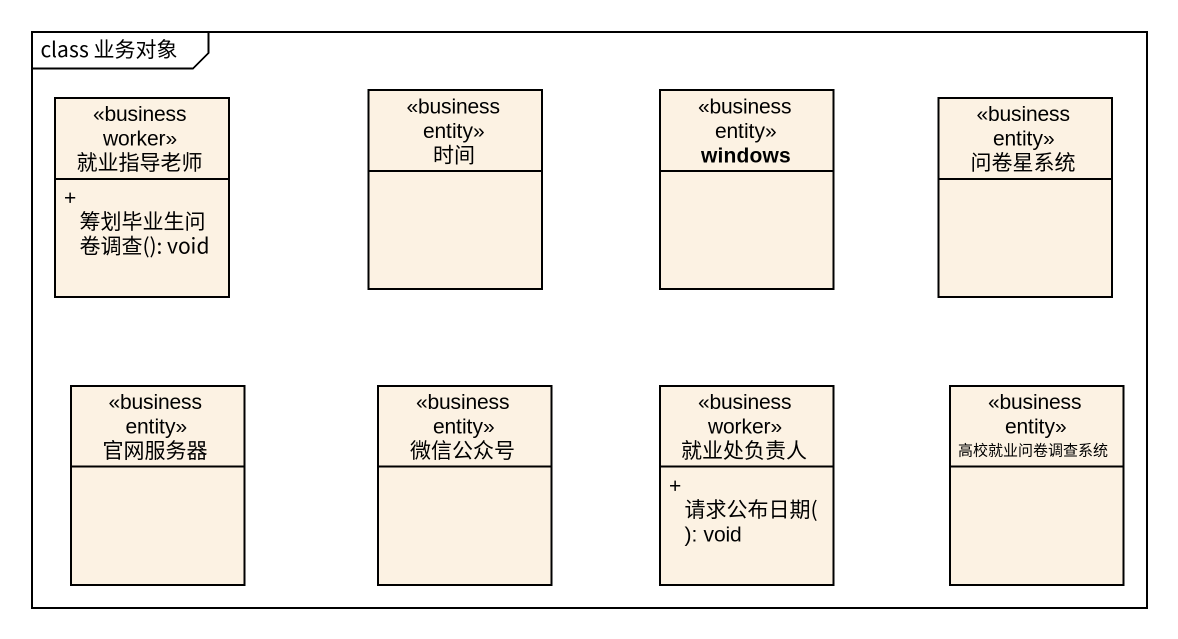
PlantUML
@startuml
mainframe class 业务对象
hide circle
hide empty members
skinparam classAttributeIconSize 0
class 就业指导老师 <<business worker>> {
  + 筹划毕业生问卷调查(): void
}
class 时间 <<business entity>>
class windows <<business entity>>
class 问卷星系统 <<business entity>>
class 官网服务器 <<business entity>>
class 微信公众号 <<business entity>>
class 就业处负责人 <<business worker>> {
  + 请求公布日期(): void
}
class 高校就业问卷调查系统 <<business entity>>
@enduml
